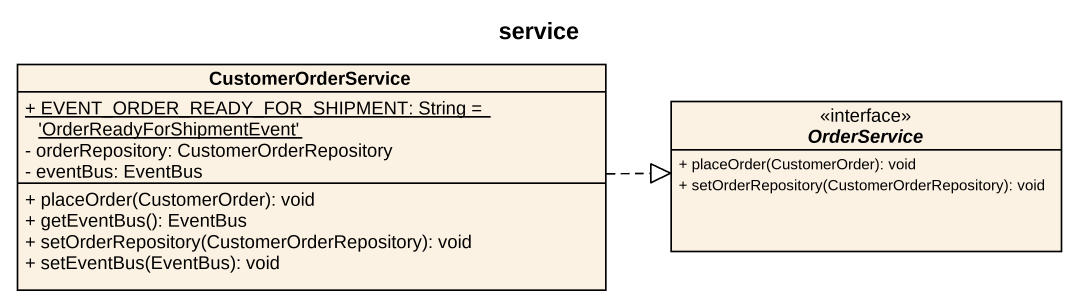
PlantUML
@startuml
title service
hide circle
hide empty members
skinparam classAttributeIconSize 0
class CustomerOrderService {
  {static} + EVENT_ORDER_READY_FOR_SHIPMENT: String = 'OrderReadyForShipmentEvent'
  - orderRepository: CustomerOrderRepository
  - eventBus: EventBus
  + placeOrder(CustomerOrder): void
  + getEventBus(): EventBus
  + setOrderRepository(CustomerOrderRepository): void
  + setEventBus(EventBus): void
}
interface OrderService {
  + placeOrder(CustomerOrder): void
  + setOrderRepository(CustomerOrderRepository): void
}
CustomerOrderService .right.|> OrderService
@enduml
